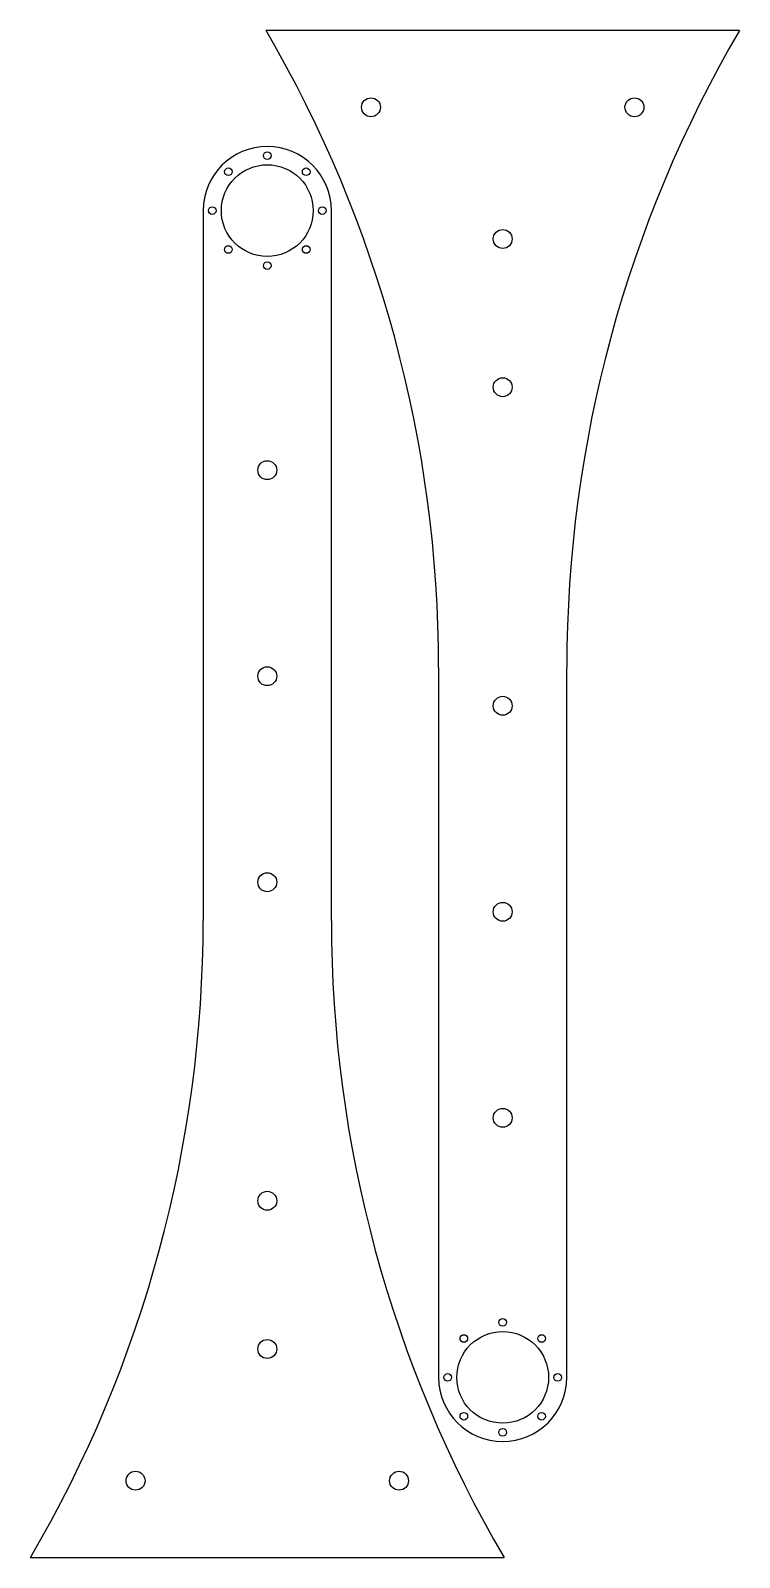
# Model space of a CAD drawing. Header units: millimetres. Extents: x 43 to 237, y 36 to 455.
import ezdxf

# ---------------------------------------------------------------- set-up
doc = ezdxf.new("R2010")
doc.units = ezdxf.units.MM

msp = doc.modelspace()

# ---------------------------------------------------------------- linework, layer by layer
at = {"color": 7, "linetype": 'Continuous', "lineweight": 25}
for p, q in [((237.36, 455.26), (107.36, 455.26)), ((90.12, 405.79), (90.12, 210.79)), ((125.32, 210.79), (125.32, 405.79)), ((154.76, 280.26), (154.76, 85.26)), ((189.96, 85.26), (189.96, 280.26)), ((42.72, 35.79), (172.72, 35.79))]:
    msp.add_line(p, q, dxfattribs=at)
for centre, radius in [((136.19, 434.18), 2.6), ((136.19, 434.18), 2.6), ((208.54, 434.18), 2.6), ((208.54, 434.18), 2.6), ((107.72, 420.89), 1.05), ((107.72, 420.89), 1.05), ((107.72, 405.79), 12.6), ((107.72, 405.79), 12.6), ((97.04, 416.46), 1.05), ((97.04, 416.46), 1.05), ((118.4, 416.46), 1.05), ((118.4, 416.46), 1.05), ((92.62, 405.79), 1.05), ((92.62, 405.79), 1.05), ((122.82, 405.79), 1.05), ((122.82, 405.79), 1.05), ((172.36, 398), 2.6), ((172.36, 398), 2.6), ((97.04, 395.11), 1.05), ((97.04, 395.11), 1.05), ((118.4, 395.11), 1.05), ((118.4, 395.11), 1.05), ((107.72, 390.69), 1.05), ((107.72, 390.69), 1.05), ((172.36, 357.28), 2.6), ((172.36, 357.28), 2.6), ((107.72, 334.49), 2.6), ((107.72, 334.49), 2.6), ((107.72, 277.89), 2.6), ((107.72, 277.89), 2.6), ((172.36, 269.76), 2.6), ((172.36, 269.76), 2.6), ((107.72, 221.29), 2.6), ((107.72, 221.29), 2.6), ((172.36, 213.16), 2.6), ((172.36, 213.16), 2.6), ((172.36, 156.56), 2.6), ((172.36, 156.56), 2.6), ((107.72, 133.77), 2.6), ((107.72, 133.77), 2.6), ((172.36, 100.36), 1.05), ((172.36, 100.36), 1.05), ((172.36, 85.26), 12.6), ((172.36, 85.26), 12.6), ((161.69, 95.94), 1.05), ((161.69, 95.94), 1.05), ((183.04, 95.94), 1.05), ((183.04, 95.94), 1.05), ((107.72, 93.05), 2.6), ((107.72, 93.05), 2.6), ((157.26, 85.26), 1.05), ((157.26, 85.26), 1.05), ((187.46, 85.26), 1.05), ((187.46, 85.26), 1.05), ((161.69, 74.59), 1.05), ((161.69, 74.59), 1.05), ((183.04, 74.59), 1.05), ((183.04, 74.59), 1.05), ((172.36, 70.16), 1.05), ((172.36, 70.16), 1.05), ((71.55, 56.87), 2.6), ((71.55, 56.87), 2.6), ((143.9, 56.87), 2.6), ((143.9, 56.87), 2.6)]:
    msp.add_circle(centre, radius, dxfattribs=at)
for centre, radius, start, end in [((-191.98, 280.26), 346.75, 0, 30.3107), ((-191.98, 280.26), 346.75, 0, 30.3107), ((536.71, 280.26), 346.75, 149.6893, 180), ((536.71, 280.26), 346.75, 149.6893, 180), ((107.72, 405.79), 17.6, 0, 180), ((107.72, 405.79), 17.6, 0, 180), ((-256.63, 210.79), 346.75, 329.6893, 0), ((-256.63, 210.79), 346.75, 329.6893, 0), ((472.07, 210.79), 346.75, 180, 210.3107), ((472.07, 210.79), 346.75, 180, 210.3107), ((172.36, 85.26), 17.6, 180, 0), ((172.36, 85.26), 17.6, 180, 0)]:
    msp.add_arc(centre, radius, start, end, dxfattribs=at)

doc.saveas('drawing.dxf')
